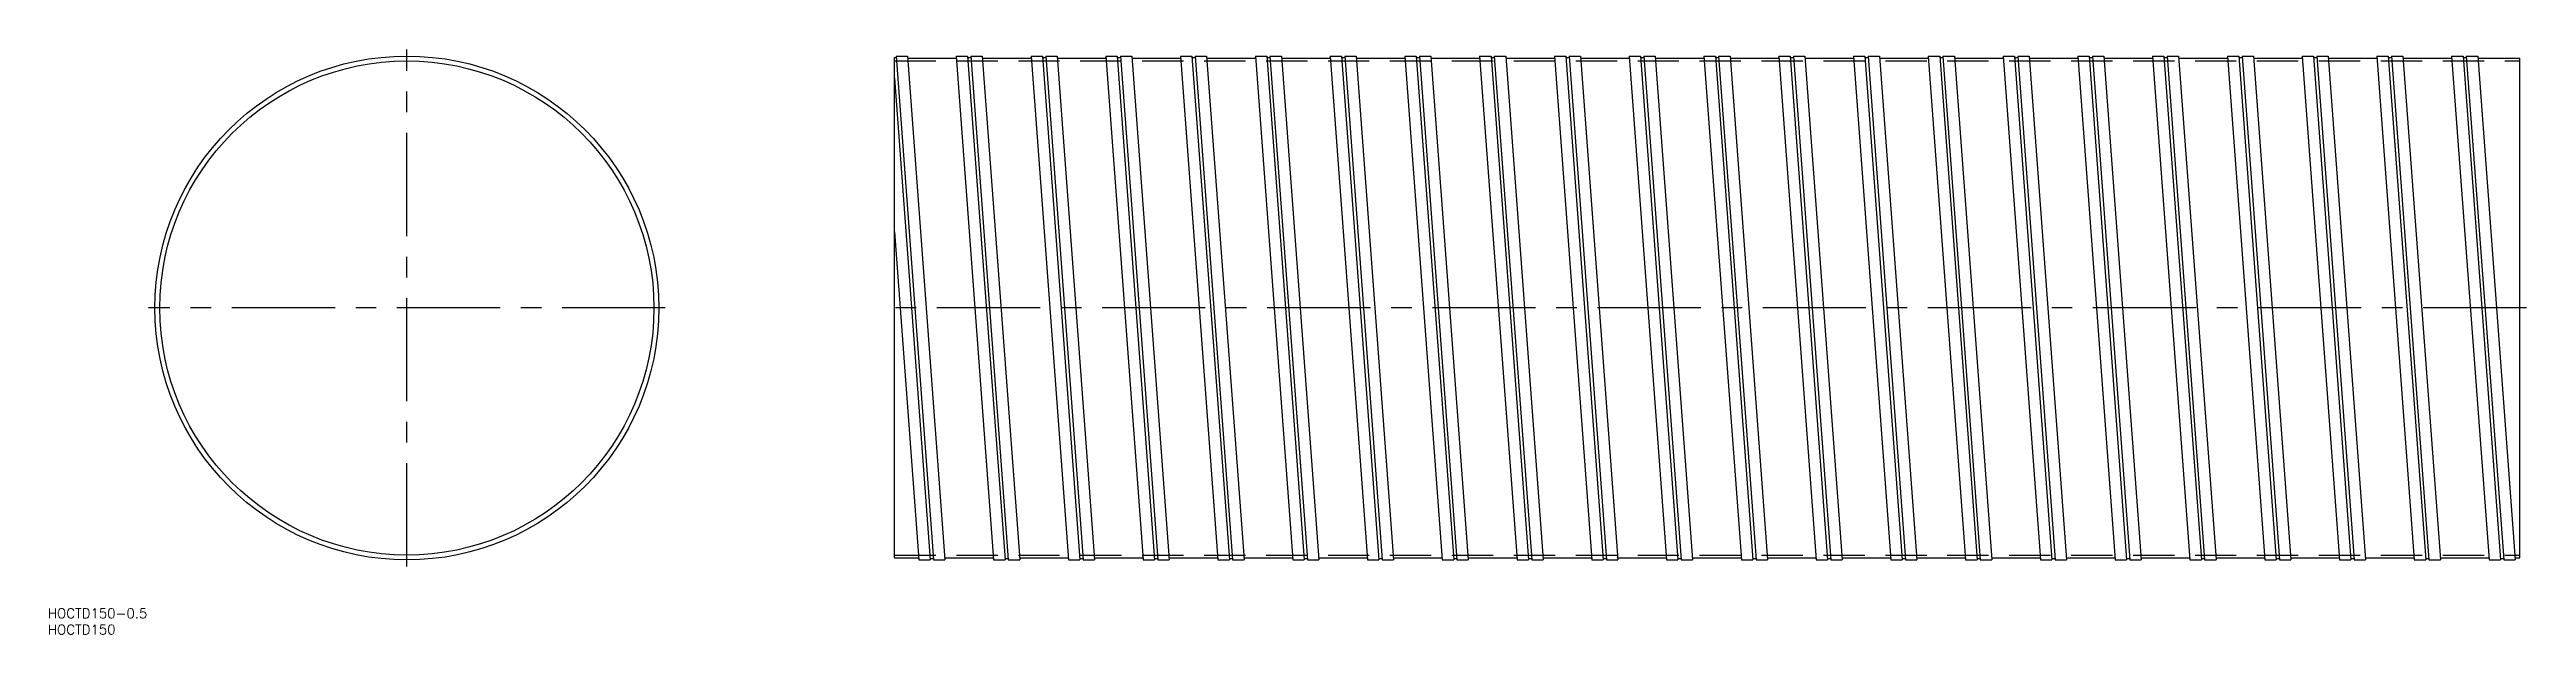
# Model space of a CAD drawing. Extents: x -110 to 652, y -100 to 80.
import ezdxf

# ---------------------------------------------------------------- set-up
doc = ezdxf.new("R2010")
doc.units = 0
doc.linetypes.add('CENTER', pattern=[50.8, 31.75, -6.35, 6.35, -6.35])
doc.linetypes.add('DASHED', pattern=[19.05, 12.7, -6.35])
doc.layers.get('0').update_dxf_attribs({"linetype": 'CONTINUOUS'})
doc.layers.add('CENTER', color=1, linetype='CENTER')
doc.styles.get("Standard").update_dxf_attribs({"font": 'txt.shx', "height": 3, "bigfont": 'bigfont.shx'})

msp = doc.modelspace()

# ---------------------------------------------------------------- linework, layer by layer
at = {"color": 7, "linetype": 'CONTINUOUS'}
for p, q in [((150, -76.85), (150, 77.05)), ((150, 77.05), (150.53, 77.05)), ((150.5, 77.5), (150.47, 77.05)), ((150.5, 77.5), (162, -77.5)), ((150.5, 77.5), (154.01, 77.5)), ((154.01, 77.5), (165.51, -77.5)), ((154.06, 76.85), (169.04, 76.85)), ((168.99, 77.5), (168.94, 76.85)), ((168.99, 77.5), (180.49, -77.5)), ((168.99, 77.5), (172.5, 77.5)), ((172.5, 77.5), (184, -77.5)), ((172.53, 77.05), (173.53, 77.05)), ((173.5, 77.5), (173.47, 77.05)), ((173.5, 77.5), (185, -77.5)), ((173.5, 77.5), (177.01, 77.5)), ((177.01, 77.5), (188.51, -77.5)), ((177.06, 76.85), (192.04, 76.85)), ((191.99, 77.5), (191.94, 76.85)), ((191.99, 77.5), (203.49, -77.5)), ((191.99, 77.5), (195.5, 77.5)), ((195.5, 77.5), (207, -77.5)), ((195.53, 77.05), (196.53, 77.05)), ((196.5, 77.5), (196.47, 77.05)), ((196.5, 77.5), (208, -77.5)), ((196.5, 77.5), (200.01, 77.5)), ((200.01, 77.5), (211.51, -77.5)), ((200.06, 76.85), (215.04, 76.85)), ((214.99, 77.5), (214.94, 76.85)), ((214.99, 77.5), (226.49, -77.5)), ((214.99, 77.5), (218.5, 77.5)), ((218.5, 77.5), (230, -77.5)), ((218.53, 77.05), (219.53, 77.05)), ((219.5, 77.5), (219.47, 77.05)), ((219.5, 77.5), (231, -77.5)), ((219.5, 77.5), (223.01, 77.5)), ((223.01, 77.5), (234.51, -77.5)), ((223.06, 76.85), (238.04, 76.85)), ((237.99, 77.5), (237.94, 76.85)), ((237.99, 77.5), (249.49, -77.5)), ((237.99, 77.5), (241.5, 77.5)), ((241.5, 77.5), (253, -77.5)), ((241.53, 77.05), (242.53, 77.05)), ((242.5, 77.5), (242.47, 77.05)), ((242.5, 77.5), (254, -77.5)), ((242.5, 77.5), (246.01, 77.5)), ((246.01, 77.5), (257.51, -77.5)), ((246.06, 76.85), (261.04, 76.85)), ((260.99, 77.5), (260.94, 76.85)), ((260.99, 77.5), (272.49, -77.5)), ((260.99, 77.5), (264.5, 77.5)), ((264.5, 77.5), (276, -77.5)), ((264.53, 77.05), (265.53, 77.05)), ((265.5, 77.5), (265.47, 77.05)), ((265.5, 77.5), (277, -77.5)), ((265.5, 77.5), (269.01, 77.5)), ((269.01, 77.5), (280.51, -77.5)), ((269.06, 76.85), (284.04, 76.85)), ((283.99, 77.5), (283.94, 76.85)), ((283.99, 77.5), (295.49, -77.5)), ((283.99, 77.5), (287.5, 77.5)), ((287.5, 77.5), (299, -77.5)), ((287.53, 77.05), (288.53, 77.05)), ((288.5, 77.5), (288.47, 77.05)), ((288.5, 77.5), (300, -77.5)), ((288.5, 77.5), (292.01, 77.5)), ((292.01, 77.5), (303.51, -77.5)), ((292.06, 76.85), (307.04, 76.85)), ((306.99, 77.5), (306.94, 76.85)), ((306.99, 77.5), (318.49, -77.5)), ((306.99, 77.5), (310.5, 77.5)), ((310.5, 77.5), (322, -77.5)), ((310.53, 77.05), (311.53, 77.05)), ((311.5, 77.5), (311.47, 77.05)), ((311.5, 77.5), (323, -77.5)), ((311.5, 77.5), (315.01, 77.5)), ((315.01, 77.5), (326.51, -77.5)), ((315.06, 76.85), (330.04, 76.85)), ((329.99, 77.5), (329.94, 76.85)), ((329.99, 77.5), (341.49, -77.5)), ((329.99, 77.5), (333.5, 77.5)), ((333.5, 77.5), (345, -77.5)), ((333.53, 77.05), (334.53, 77.05)), ((334.5, 77.5), (334.47, 77.05)), ((334.5, 77.5), (338.01, 77.5)), ((334.5, 77.5), (346, -77.5)), ((338.01, 77.5), (349.51, -77.5)), ((338.06, 76.85), (353.04, 76.85)), ((352.99, 77.5), (352.94, 76.85)), ((352.99, 77.5), (364.49, -77.5)), ((352.99, 77.5), (356.5, 77.5)), ((356.5, 77.5), (368, -77.5)), ((356.53, 77.05), (357.53, 77.05)), ((357.5, 77.5), (357.47, 77.05)), ((357.5, 77.5), (369, -77.5)), ((357.5, 77.5), (361.01, 77.5)), ((361.01, 77.5), (372.51, -77.5)), ((361.06, 76.85), (376.04, 76.85)), ((375.99, 77.5), (375.94, 76.85)), ((375.99, 77.5), (387.49, -77.5)), ((375.99, 77.5), (379.5, 77.5)), ((379.5, 77.5), (391, -77.5)), ((379.53, 77.05), (380.53, 77.05)), ((380.5, 77.5), (380.47, 77.05)), ((380.5, 77.5), (392, -77.5)), ((380.5, 77.5), (384.01, 77.5)), ((384.01, 77.5), (395.51, -77.5)), ((384.06, 76.85), (399.04, 76.85)), ((398.99, 77.5), (398.94, 76.85)), ((398.99, 77.5), (410.49, -77.5)), ((398.99, 77.5), (402.5, 77.5)), ((402.5, 77.5), (414, -77.5)), ((402.53, 77.05), (403.53, 77.05)), ((403.5, 77.5), (403.47, 77.05)), ((403.5, 77.5), (415, -77.5)), ((403.5, 77.5), (407.01, 77.5)), ((407.01, 77.5), (418.51, -77.5)), ((407.06, 76.85), (422.04, 76.85)), ((421.99, 77.5), (421.94, 76.85)), ((421.99, 77.5), (433.49, -77.5)), ((421.99, 77.5), (425.5, 77.5)), ((425.5, 77.5), (437, -77.5)), ((425.53, 77.05), (426.53, 77.05)), ((426.5, 77.5), (426.47, 77.05)), ((426.5, 77.5), (438, -77.5)), ((426.5, 77.5), (430.01, 77.5)), ((430.01, 77.5), (441.51, -77.5)), ((430.06, 76.85), (445.04, 76.85)), ((444.99, 77.5), (444.94, 76.85)), ((444.99, 77.5), (456.49, -77.5)), ((444.99, 77.5), (448.5, 77.5)), ((448.5, 77.5), (460, -77.5)), ((448.53, 77.05), (449.53, 77.05)), ((449.5, 77.5), (449.47, 77.05)), ((449.5, 77.5), (461, -77.5)), ((449.5, 77.5), (453.01, 77.5)), ((453.01, 77.5), (464.51, -77.5)), ((453.06, 76.85), (468.04, 76.85)), ((467.99, 77.5), (467.94, 76.85)), ((467.99, 77.5), (479.49, -77.5)), ((467.99, 77.5), (471.5, 77.5)), ((471.5, 77.5), (483, -77.5)), ((471.53, 77.05), (472.53, 77.05)), ((472.5, 77.5), (472.47, 77.05)), ((472.5, 77.5), (484, -77.5)), ((472.5, 77.5), (476.01, 77.5)), ((476.01, 77.5), (487.51, -77.5)), ((476.06, 76.85), (491.04, 76.85)), ((490.99, 77.5), (490.94, 76.85)), ((490.99, 77.5), (502.49, -77.5)), ((490.99, 77.5), (494.5, 77.5)), ((494.5, 77.5), (506, -77.5)), ((494.53, 77.05), (495.53, 77.05)), ((495.5, 77.5), (495.47, 77.05)), ((495.5, 77.5), (507, -77.5)), ((495.5, 77.5), (499.01, 77.5)), ((499.01, 77.5), (510.51, -77.5)), ((499.06, 76.85), (514.04, 76.85)), ((513.99, 77.5), (513.94, 76.85)), ((513.99, 77.5), (525.49, -77.5)), ((513.99, 77.5), (517.5, 77.5)), ((517.5, 77.5), (529, -77.5)), ((517.53, 77.05), (518.53, 77.05)), ((518.5, 77.5), (518.47, 77.05)), ((518.5, 77.5), (530, -77.5)), ((518.5, 77.5), (522.01, 77.5)), ((522.01, 77.5), (533.51, -77.5)), ((522.06, 76.85), (537.04, 76.85)), ((536.99, 77.5), (536.94, 76.85)), ((536.99, 77.5), (548.49, -77.5)), ((536.99, 77.5), (540.5, 77.5)), ((540.5, 77.5), (552, -77.5)), ((540.53, 77.05), (541.53, 77.05)), ((541.5, 77.5), (541.47, 77.05)), ((541.5, 77.5), (553, -77.5)), ((541.5, 77.5), (545.01, 77.5)), ((545.01, 77.5), (556.51, -77.5)), ((545.06, 76.85), (560.04, 76.85)), ((559.99, 77.5), (559.94, 76.85)), ((559.99, 77.5), (571.49, -77.5)), ((559.99, 77.5), (563.5, 77.5)), ((563.5, 77.5), (575, -77.5)), ((563.53, 77.05), (564.53, 77.05)), ((564.5, 77.5), (564.47, 77.05)), ((564.5, 77.5), (576, -77.5)), ((564.5, 77.5), (568.01, 77.5)), ((568.01, 77.5), (579.51, -77.5)), ((568.06, 76.85), (583.04, 76.85)), ((582.99, 77.5), (582.94, 76.85)), ((582.99, 77.5), (594.49, -77.5)), ((582.99, 77.5), (586.5, 77.5)), ((586.5, 77.5), (598, -77.5)), ((586.53, 77.05), (587.53, 77.05)), ((587.5, 77.5), (587.47, 77.05)), ((587.5, 77.5), (599, -77.5)), ((587.5, 77.5), (591.01, 77.5)), ((591.01, 77.5), (602.51, -77.5)), ((591.06, 76.85), (606.04, 76.85)), ((605.99, 77.5), (605.94, 76.85)), ((605.99, 77.5), (617.49, -77.5)), ((605.99, 77.5), (609.5, 77.5)), ((609.5, 77.5), (621, -77.5)), ((609.53, 77.05), (610.53, 77.05)), ((610.5, 77.5), (610.47, 77.05)), ((610.5, 77.5), (622, -77.5)), ((610.5, 77.5), (614.01, 77.5)), ((614.01, 77.5), (625.51, -77.5)), ((614.06, 76.85), (629.04, 76.85)), ((628.99, 77.5), (628.94, 76.85)), ((628.99, 77.5), (640.49, -77.5)), ((628.99, 77.5), (632.5, 77.5)), ((632.5, 77.5), (644, -77.5)), ((632.53, 77.05), (633.53, 77.05)), ((633.5, 77.5), (633.47, 77.05)), ((633.5, 77.5), (645, -77.5)), ((633.5, 77.5), (637.01, 77.5)), ((637.01, 77.5), (648.51, -77.5)), ((637.06, 76.85), (650, 76.85)), ((650, -76.85), (650, 76.85)), ((150, 70.74), (161, -77.5)), ((150, 23.44), (157.49, -77.5)), ((150, -76.85), (157.44, -76.85)), ((157.49, -77.5), (161, -77.5)), ((160.97, -77.05), (161.97, -77.05)), ((161.03, -77.05), (161, -77.5)), ((162, -77.5), (165.51, -77.5)), ((165.46, -76.85), (180.44, -76.85)), ((165.56, -76.85), (165.51, -77.5)), ((180.49, -77.5), (184, -77.5)), ((183.97, -77.05), (184.97, -77.05)), ((184.03, -77.05), (184, -77.5)), ((185, -77.5), (188.51, -77.5)), ((188.46, -76.85), (203.44, -76.85)), ((188.56, -76.85), (188.51, -77.5)), ((203.49, -77.5), (207, -77.5)), ((206.97, -77.05), (207.97, -77.05)), ((207.03, -77.05), (207, -77.5)), ((208, -77.5), (211.51, -77.5)), ((211.46, -76.85), (226.44, -76.85)), ((211.56, -76.85), (211.51, -77.5)), ((226.49, -77.5), (230, -77.5)), ((229.97, -77.05), (230.97, -77.05)), ((230.03, -77.05), (230, -77.5)), ((231, -77.5), (234.51, -77.5)), ((234.46, -76.85), (249.44, -76.85)), ((234.56, -76.85), (234.51, -77.5)), ((249.49, -77.5), (253, -77.5)), ((252.97, -77.05), (253.97, -77.05)), ((253.03, -77.05), (253, -77.5)), ((254, -77.5), (257.51, -77.5)), ((257.46, -76.85), (272.44, -76.85)), ((257.56, -76.85), (257.51, -77.5)), ((272.49, -77.5), (276, -77.5)), ((275.97, -77.05), (276.97, -77.05)), ((276.03, -77.05), (276, -77.5)), ((277, -77.5), (280.51, -77.5)), ((280.46, -76.85), (295.44, -76.85)), ((280.56, -76.85), (280.51, -77.5)), ((295.49, -77.5), (299, -77.5)), ((298.97, -77.05), (299.97, -77.05)), ((299.03, -77.05), (299, -77.5)), ((300, -77.5), (303.51, -77.5)), ((303.46, -76.85), (318.44, -76.85)), ((303.56, -76.85), (303.51, -77.5)), ((318.49, -77.5), (322, -77.5)), ((321.97, -77.05), (322.97, -77.05)), ((322.03, -77.05), (322, -77.5)), ((323, -77.5), (326.51, -77.5)), ((326.46, -76.85), (341.44, -76.85)), ((326.56, -76.85), (326.51, -77.5)), ((341.49, -77.5), (345, -77.5)), ((344.97, -77.05), (345.97, -77.05)), ((345.03, -77.05), (345, -77.5)), ((346, -77.5), (349.51, -77.5)), ((349.46, -76.85), (364.44, -76.85)), ((349.56, -76.85), (349.51, -77.5)), ((364.49, -77.5), (368, -77.5)), ((367.97, -77.05), (368.97, -77.05)), ((368.03, -77.05), (368, -77.5)), ((369, -77.5), (372.51, -77.5)), ((372.46, -76.85), (387.44, -76.85)), ((372.56, -76.85), (372.51, -77.5)), ((387.49, -77.5), (391, -77.5)), ((390.97, -77.05), (391.97, -77.05)), ((391.03, -77.05), (391, -77.5)), ((392, -77.5), (395.51, -77.5)), ((395.46, -76.85), (410.44, -76.85)), ((395.56, -76.85), (395.51, -77.5)), ((410.49, -77.5), (414, -77.5)), ((413.97, -77.05), (414.97, -77.05)), ((414.03, -77.05), (414, -77.5)), ((415, -77.5), (418.51, -77.5)), ((418.46, -76.85), (433.44, -76.85)), ((418.56, -76.85), (418.51, -77.5)), ((433.49, -77.5), (437, -77.5)), ((436.97, -77.05), (437.97, -77.05)), ((437.03, -77.05), (437, -77.5)), ((438, -77.5), (441.51, -77.5)), ((441.46, -76.85), (456.44, -76.85)), ((441.56, -76.85), (441.51, -77.5)), ((456.49, -77.5), (460, -77.5)), ((459.97, -77.05), (460.97, -77.05)), ((460.03, -77.05), (460, -77.5)), ((461, -77.5), (464.51, -77.5)), ((464.46, -76.85), (479.44, -76.85)), ((464.56, -76.85), (464.51, -77.5)), ((479.49, -77.5), (483, -77.5)), ((482.97, -77.05), (483.97, -77.05)), ((483.03, -77.05), (483, -77.5)), ((484, -77.5), (487.51, -77.5)), ((487.46, -76.85), (502.44, -76.85)), ((487.56, -76.85), (487.51, -77.5)), ((502.49, -77.5), (506, -77.5)), ((505.97, -77.05), (506.97, -77.05)), ((506.03, -77.05), (506, -77.5)), ((507, -77.5), (510.51, -77.5)), ((510.46, -76.85), (525.44, -76.85)), ((510.56, -76.85), (510.51, -77.5)), ((525.49, -77.5), (529, -77.5)), ((528.97, -77.05), (529.97, -77.05)), ((529.03, -77.05), (529, -77.5)), ((530, -77.5), (533.51, -77.5)), ((533.46, -76.85), (548.44, -76.85)), ((533.56, -76.85), (533.51, -77.5)), ((548.49, -77.5), (552, -77.5)), ((551.97, -77.05), (552.97, -77.05)), ((552.03, -77.05), (552, -77.5)), ((553, -77.5), (556.51, -77.5)), ((556.46, -76.85), (571.44, -76.85)), ((556.56, -76.85), (556.51, -77.5)), ((571.49, -77.5), (575, -77.5)), ((574.97, -77.05), (575.97, -77.05)), ((575.03, -77.05), (575, -77.5)), ((576, -77.5), (579.51, -77.5)), ((579.46, -76.85), (594.44, -76.85)), ((579.56, -76.85), (579.51, -77.5)), ((594.49, -77.5), (598, -77.5)), ((597.97, -77.05), (598.97, -77.05)), ((598.03, -77.05), (598, -77.5)), ((599, -77.5), (602.51, -77.5)), ((602.46, -76.85), (617.44, -76.85)), ((602.56, -76.85), (602.51, -77.5)), ((617.49, -77.5), (621, -77.5)), ((620.97, -77.05), (621.97, -77.05)), ((621.03, -77.05), (621, -77.5)), ((622, -77.5), (625.51, -77.5)), ((625.46, -76.85), (640.44, -76.85)), ((625.56, -76.85), (625.51, -77.5)), ((640.49, -77.5), (644, -77.5)), ((643.97, -77.05), (644.97, -77.05)), ((644.03, -77.05), (644, -77.5)), ((645, -77.5), (648.51, -77.5)), ((648.46, -76.85), (650, -76.85)), ((648.56, -76.85), (648.51, -77.5))]:
    msp.add_line(p, q, dxfattribs=at)
at = {"color": 3, "linetype": 'DASHED'}
for p, q in [((150, 76), (650, 76)), ((150, -76), (650, -76))]:
    msp.add_line(p, q, dxfattribs=at)
at = {"color": 7, "linetype": 'CONTINUOUS'}
for radius in [77.5, 76]:
    msp.add_circle((0, 0), radius, dxfattribs=at)
at = {"layer": 'CENTER', "color": 1, "linetype": 'CENTER'}
for p, q in [((0, -79.5), (0, 79.5)), ((79.5, 0), (-79.5, 0)), ((652, 0), (148, 0))]:
    msp.add_line(p, q, dxfattribs=at)

# ---------------------------------------------------------------- texts
at = {"color": 7, "linetype": 'CONTINUOUS'}
for s, p in [('HOCTD150-0.5', (-110.44, -95.43)), ('HOCTD150', (-110.44, -100.43))]:
    msp.add_text(s, height=3, dxfattribs=at).set_placement(p)

doc.saveas('drawing.dxf')
